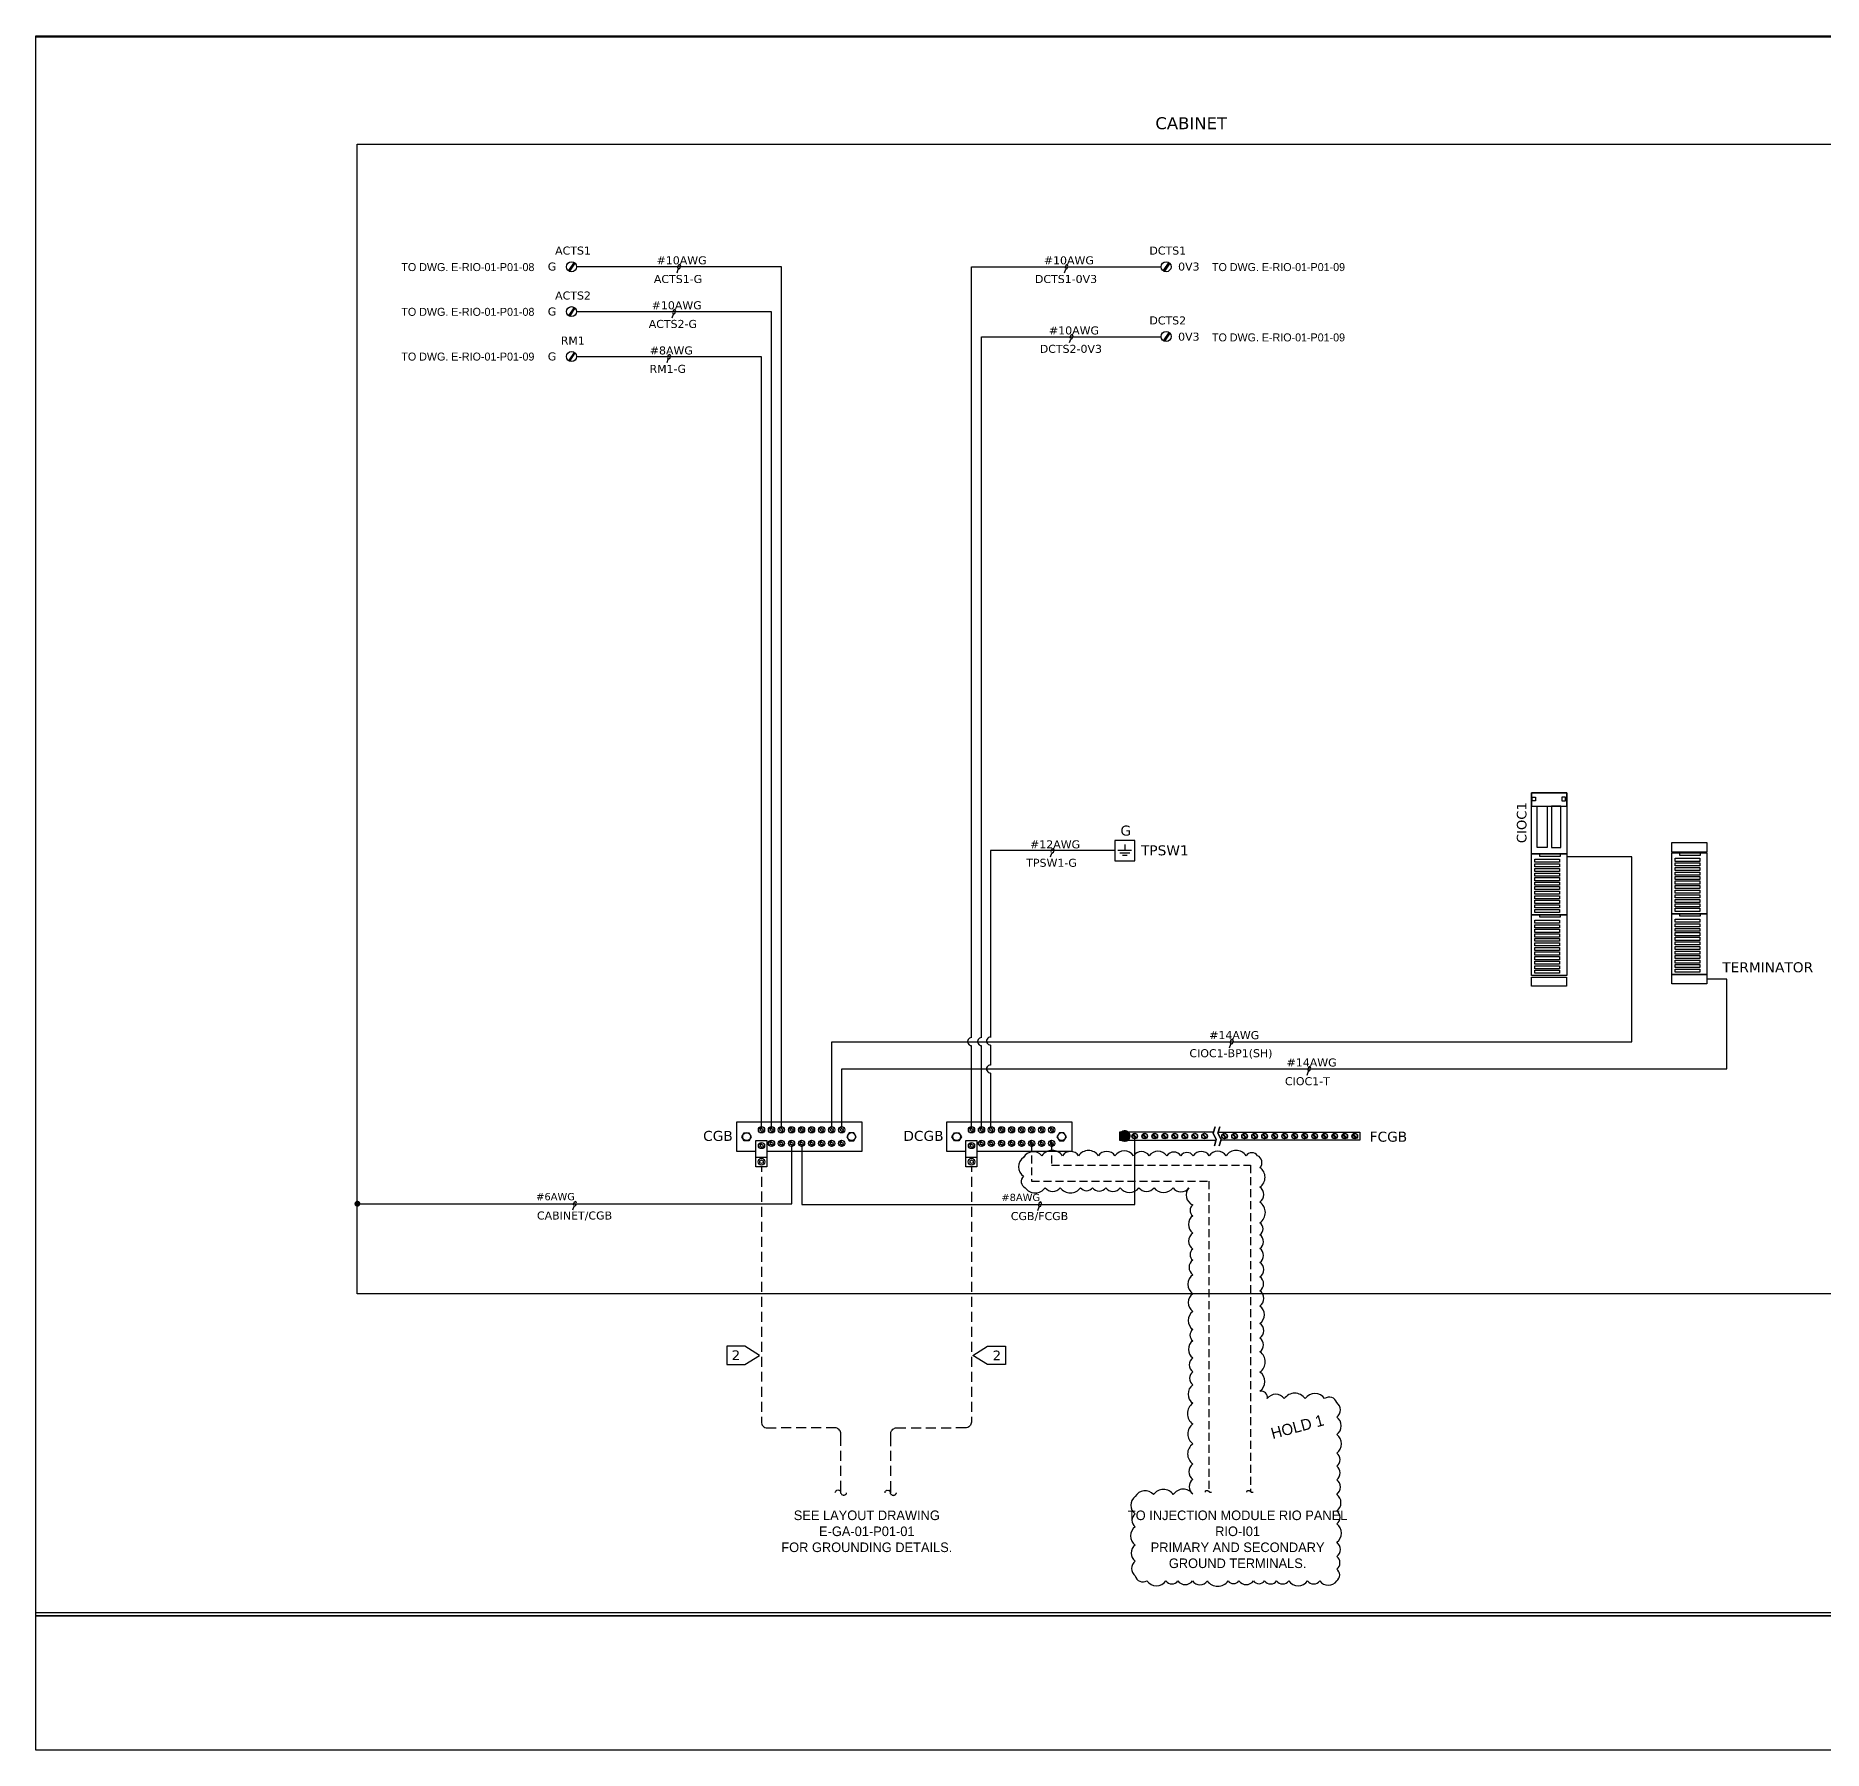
# Model space of a CAD drawing. Extents: x 8451 to 9295, y 0 to 537.
# Drawn here: x 8451 to 9010, y 0 to 536 of the extents above; entities that cross this region are included whole.
import ezdxf
from ezdxf.enums import TextEntityAlignment as Align

# ---------------------------------------------------------------- set-up
doc = ezdxf.new("R2010")
doc.units = 0
doc.header["$LTSCALE"] = 10
doc.header["$MEASUREMENT"] = 0
doc.linetypes.add('G02-1-PRDXXXX-E-MRIO-01-P01-01$0$HIDDEN', pattern=[0.375, 0.25, -0.125])
for name, color, linetype in [('G02-1-PRDXXXX-E-MRIO-01-P01-01$0$ANNOTATION', 7, 'Continuous'), ('G02-1-PRDXXXX-E-MRIO-01-P01-01$0$FWIRE-1', 1, 'G02-1-PRDXXXX-E-MRIO-01-P01-01$0$HIDDEN'), ('G02-1-PRDXXXX-E-MRIO-01-P01-01$0$HOLD', 1, 'Continuous'), ('G02-1-PRDXXXX-E-MRIO-01-P01-01$0$TEXT-2', 2, 'Continuous'), ('G02-1-PRDXXXX-E-MRIO-01-P01-01$0$TITLE', 7, 'Continuous')]:
    doc.layers.add(name, color=color, linetype=linetype)
doc.layers.add('G02-1-PRDXXXX-E-MRIO-01-P01-01$0$View', color=251, linetype='Continuous', plot=False)
doc.styles.add('G02-1-PRDXXXX-E-MRIO-01-P01-01$0$0110100-E-MRIO-01-P01-01$0$Standard', font='')
doc.styles.add('G02-1-PRDXXXX-E-MRIO-01-P01-01$0$PDF Verdana', font='verdana.ttf')
doc.styles.add('G02-1-PRDXXXX-E-MRIO-01-P01-01$0$Scovan Elec', font='')
doc.styles.get('G02-1-PRDXXXX-E-MRIO-01-P01-01$0$0110100-E-MRIO-01-P01-01$0$Standard').set_extended_font_data('Franklin Gothic Medium Cond')
doc.styles.get('G02-1-PRDXXXX-E-MRIO-01-P01-01$0$Scovan Elec').set_extended_font_data('Franklin Gothic Medium Cond')

# ---------------------------------------------------------------- blocks, each defined once
blk = doc.blocks.new('G02-1-PRDXXXX-E-MRIO-01-P01-01$0$DV-54809-ZX-550-00')
at = {"layer": 'G02-1-PRDXXXX-E-MRIO-01-P01-01$0$ANNOTATION', "transparency": 33554559}
h = blk.add_hatch(color=256, dxfattribs=at)
h.paths.add_polyline_path([(546.3, 46.91), (544.44, 46.91), (546.3, 46.91)], flags=0)
h.paths.add_polyline_path([(546.3, 46.91), (544.44, 46.91), (546.3, 46.91)], flags=0)
h.paths.add_polyline_path([(546.3, 46.91), (544.44, 46.91), (546.3, 46.91)], flags=0)
h.paths.add_polyline_path([(546.3, 46.91), (544.44, 46.91), (546.3, 46.91)], flags=0)
h = blk.add_hatch(color=256, dxfattribs=at)
h.paths.add_polyline_path([(546.3, 46.74), (544.44, 46.74), (546.3, 46.74)], flags=0)
h.paths.add_polyline_path([(546.3, 46.74), (544.44, 46.74), (546.3, 46.74)], flags=0)
h.paths.add_polyline_path([(546.3, 46.74), (544.44, 46.74), (546.3, 46.74)], flags=0)
h.paths.add_polyline_path([(546.3, 46.74), (544.44, 46.74), (546.3, 46.74)], flags=0)
h.paths.add_polyline_path([(546.3, 46.74), (544.44, 46.74), (546.3, 46.74)], flags=0)
h = blk.add_hatch(color=256, dxfattribs=at)
h.paths.add_polyline_path([(534.87, 39.96), (534.79, 39.96), (534.87, 39.96)], flags=0)
h.paths.add_polyline_path([(534.87, 39.96), (534.87, 39.96), (534.87, 39.96)], flags=0)
h.paths.add_polyline_path([(534.87, 39.96), (534.79, 39.96), (534.87, 39.96)], flags=0)
h = blk.add_hatch(color=256, dxfattribs=at)
h.paths.add_polyline_path([(552.15, 42.17), (550.28, 42.17), (552.15, 42.17)], flags=0)
h.paths.add_polyline_path([(552.15, 42.17), (550.28, 42.17), (552.15, 42.17)], flags=0)
h.paths.add_polyline_path([(552.15, 42.17), (550.28, 42.17), (552.15, 42.17)], flags=0)
h.paths.add_polyline_path([(552.15, 42.17), (550.28, 42.17), (552.15, 42.17)], flags=0)
h.paths.add_polyline_path([(552.15, 42.17), (550.28, 42.17), (552.15, 42.17)], flags=0)
h = blk.add_hatch(color=256, dxfattribs=at)
h.paths.add_polyline_path([(552.15, 42), (550.28, 42), (552.15, 42)], flags=0)
h.paths.add_polyline_path([(552.15, 42), (550.28, 42), (552.15, 42)], flags=0)
h.paths.add_polyline_path([(552.15, 42), (550.28, 42), (552.15, 42)], flags=0)
h = blk.add_hatch(color=256, dxfattribs=at)
h.paths.add_polyline_path([(546.22, 29.8), (544.27, 29.8), (546.22, 29.8)], flags=0)
h.paths.add_polyline_path([(546.22, 29.8), (544.27, 29.8), (546.22, 29.8)], flags=0)
h.paths.add_polyline_path([(546.22, 29.8), (544.27, 29.8), (546.22, 29.8)], flags=0)
h.paths.add_polyline_path([(546.22, 29.8), (544.27, 29.8), (546.22, 29.8)], flags=0)
h.paths.add_polyline_path([(546.22, 29.8), (544.27, 29.8), (546.22, 29.8)], flags=0)
at = {"layer": 'G02-1-PRDXXXX-E-MRIO-01-P01-01$0$ANNOTATION', "lineweight": 25}
for points in [[(100.59, 502.43), (623.1, 502.43), (623.1, 142.82), (100.59, 142.82)], [(467.98, 299.47), (478.99, 299.47), (478.99, 280.42), (467.98, 280.42)], [(478.99, 299.47), (467.98, 299.47), (467.98, 295.4), (478.99, 295.4)], [(468.15, 298.2), (469.25, 298.2), (469.25, 297.01), (468.15, 297.01)], [(478.57, 298.2), (477.46, 298.2), (477.46, 297.01), (478.57, 297.01)], [(469.76, 295.4), (472.81, 295.4), (472.81, 282.45), (469.76, 282.45)], [(477.13, 295.4), (474.16, 295.4), (474.16, 282.45), (477.13, 282.45)], [(337.59, 284.56), (337.59, 278.3), (343.85, 278.3), (343.85, 284.56)], [(467.98, 280.42), (478.99, 280.42), (478.99, 261.36), (467.98, 261.36)], [(470.52, 280.42), (476.87, 280.42), (476.87, 279.57), (470.52, 279.57)], [(511.84, 283.97), (522.85, 283.97), (522.85, 281.01), (511.84, 281.01)], [(511.84, 280.75), (522.85, 280.75), (522.85, 261.7), (511.84, 261.7)], [(514.38, 280.75), (520.73, 280.75), (520.73, 279.91), (514.38, 279.91)], [(469, 278.72), (476.7, 278.72), (476.7, 277.79), (469, 277.79)], [(469, 277.28), (476.7, 277.28), (476.7, 276.35), (469, 276.35)], [(469, 275.84), (476.7, 275.84), (476.7, 274.91), (469, 274.91)], [(469, 274.4), (476.7, 274.4), (476.7, 273.47), (469, 273.47)], [(512.86, 279.06), (520.56, 279.06), (520.56, 278.04), (512.86, 278.04)], [(512.86, 277.62), (520.56, 277.62), (520.56, 276.69), (512.86, 276.69)], [(512.86, 276.18), (520.56, 276.18), (520.56, 275.25), (512.86, 275.25)], [(512.86, 274.74), (520.56, 274.74), (520.56, 273.81), (512.86, 273.81)], [(469, 273.05), (476.7, 273.05), (476.7, 272.03), (469, 272.03)], [(469, 271.61), (476.7, 271.61), (476.7, 270.68), (469, 270.68)], [(469, 270.17), (476.7, 270.17), (476.7, 269.24), (469, 269.24)], [(469, 268.73), (476.7, 268.73), (476.7, 267.8), (469, 267.8)], [(512.86, 273.3), (520.56, 273.3), (520.56, 272.37), (512.86, 272.37)], [(512.86, 271.95), (520.56, 271.95), (520.56, 270.93), (512.86, 270.93)], [(512.86, 270.51), (520.56, 270.51), (520.56, 269.58), (512.86, 269.58)], [(512.86, 269.07), (520.56, 269.07), (520.56, 268.14), (512.86, 268.14)], [(469, 267.29), (476.7, 267.29), (476.7, 266.36), (469, 266.36)], [(469, 265.94), (476.7, 265.94), (476.7, 264.92), (469, 264.92)], [(469, 264.5), (476.7, 264.5), (476.7, 263.57), (469, 263.57)], [(469, 263.06), (476.7, 263.06), (476.7, 262.13), (469, 262.13)], [(512.86, 267.63), (520.56, 267.63), (520.56, 266.7), (512.86, 266.7)], [(512.86, 266.19), (520.56, 266.19), (520.56, 265.26), (512.86, 265.26)], [(512.86, 264.84), (520.56, 264.84), (520.56, 263.82), (512.86, 263.82)], [(512.86, 263.4), (520.56, 263.4), (520.56, 262.38), (512.86, 262.38)], [(467.98, 261.36), (478.99, 261.36), (478.99, 242.4), (467.98, 242.4)], [(469, 259.67), (476.7, 259.67), (476.7, 258.74), (469, 258.74)], [(469, 258.23), (476.7, 258.23), (476.7, 257.3), (469, 257.3)], [(470.52, 261.36), (476.87, 261.36), (476.87, 260.6), (470.52, 260.6)], [(511.84, 261.7), (522.85, 261.7), (522.85, 242.65), (511.84, 242.65)], [(512.86, 260.01), (520.56, 260.01), (520.56, 259.08), (512.86, 259.08)], [(512.86, 258.57), (520.56, 258.57), (520.56, 257.64), (512.86, 257.64)], [(514.38, 261.7), (520.73, 261.7), (520.73, 260.94), (514.38, 260.94)], [(469, 256.88), (476.7, 256.88), (476.7, 255.86), (469, 255.86)], [(469, 255.44), (476.7, 255.44), (476.7, 254.42), (469, 254.42)], [(469, 254), (476.7, 254), (476.7, 253.07), (469, 253.07)], [(469, 252.56), (476.7, 252.56), (476.7, 251.63), (469, 251.63)], [(512.86, 257.13), (520.56, 257.13), (520.56, 256.2), (512.86, 256.2)], [(512.86, 255.78), (520.56, 255.78), (520.56, 254.76), (512.86, 254.76)], [(512.86, 254.34), (520.56, 254.34), (520.56, 253.32), (512.86, 253.32)], [(512.86, 252.9), (520.56, 252.9), (520.56, 251.97), (512.86, 251.97)], [(469, 251.12), (476.7, 251.12), (476.7, 250.19), (469, 250.19)], [(469, 249.76), (476.7, 249.76), (476.7, 248.75), (469, 248.75)], [(469, 248.33), (476.7, 248.33), (476.7, 247.31), (469, 247.31)], [(469, 246.89), (476.7, 246.89), (476.7, 245.95), (469, 245.95)], [(512.86, 251.46), (520.56, 251.46), (520.56, 250.53), (512.86, 250.53)], [(512.86, 250.02), (520.56, 250.02), (520.56, 249.09), (512.86, 249.09)], [(512.86, 248.66), (520.56, 248.66), (520.56, 247.65), (512.86, 247.65)], [(512.86, 247.22), (520.56, 247.22), (520.56, 246.21), (512.86, 246.21)], [(467.9, 241.89), (478.9, 241.89), (478.9, 239.01), (467.9, 239.01)], [(469, 245.45), (476.7, 245.45), (476.7, 244.51), (469, 244.51)], [(469, 244.01), (476.7, 244.01), (476.7, 243.08), (469, 243.08)], [(511.84, 242.65), (522.85, 242.65), (522.85, 239.77), (511.84, 239.77)], [(512.86, 245.78), (520.56, 245.78), (520.56, 244.85), (512.86, 244.85)], [(512.86, 244.35), (520.56, 244.35), (520.56, 243.41), (512.86, 243.41)], [(220.91, 191.93), (221.67, 193.2), (223.11, 193.2), (223.87, 191.93), (223.11, 190.66), (221.67, 190.66)], [(225.23, 183.38), (225.23, 190.75), (228.7, 190.75), (228.7, 182.54), (225.23, 182.54)], [(256.72, 191.93), (255.96, 193.2), (254.52, 193.2), (253.76, 191.93), (254.52, 190.66), (255.96, 190.66)], [(286.61, 191.93), (287.38, 193.2), (288.82, 193.2), (289.58, 191.93), (288.82, 190.66), (287.38, 190.66)], [(290.93, 183.38), (290.93, 190.75), (294.4, 190.75), (294.4, 182.54), (290.93, 182.54)], [(322.43, 191.93), (321.67, 193.2), (320.23, 193.2), (319.47, 191.93), (320.23, 190.66), (321.67, 190.66)], [(368.75, 189.14), (369.34, 191.09), (368.32, 193.03), (369, 194.98), (368.32, 193.03), (369.34, 191.09)], [(370.27, 189.14), (370.86, 191.09), (369.85, 193.03), (370.44, 194.98), (369.85, 193.03), (370.86, 191.09)], [(227.09, 184.65), (227.6, 184.4), (227.6, 183.81), (227.09, 183.55), (226.58, 183.81), (226.58, 184.4)], [(292.8, 184.65), (293.3, 184.4), (293.3, 183.81), (292.8, 183.55), (292.29, 183.81), (292.29, 184.4)], [(216.25, 126.4), (216.25, 120.72), (221.84, 120.72), (226.41, 123.52), (221.84, 126.4)], [(303.38, 126.4), (303.38, 120.64), (297.71, 120.64), (293.13, 123.52), (297.71, 126.4)]]:
    blk.add_lwpolyline(points, close=True, dxfattribs=at)
for points in [[(168.41, 465.51), (166.72, 462.88)], [(168.67, 465.25), (166.97, 462.71)], [(200.67, 462.21), (201.01, 463.39), (201.52, 463.65), (201.77, 464.32), (201.52, 464.83), (201.01, 464.58), (200.76, 463.81), (200.93, 463.65)], [(321.84, 462.21), (322.26, 463.39), (322.68, 463.65), (322.94, 464.32), (322.68, 464.83), (322.26, 464.58), (322.01, 463.81), (322.09, 463.65)], [(354.44, 465.51), (352.74, 462.88)], [(354.77, 465.25), (353.08, 462.71)], [(233.27, 195.07), (233.27, 464.07), (169.17, 464.07)], [(292.8, 222.92), (292.8, 464.07), (352.15, 464.07)], [(168.41, 451.37), (166.72, 448.83)], [(168.67, 451.2), (166.97, 448.57)], [(230.22, 195.07), (230.22, 450.01), (169.17, 450.01)], [(199.06, 448.15), (199.49, 449.25), (199.99, 449.51), (200.25, 450.27), (199.99, 450.78), (199.49, 450.52), (199.23, 449.76), (199.32, 449.51)], [(295.93, 222.92), (295.93, 442.22), (352.15, 442.22)], [(323.45, 440.36), (323.79, 441.46), (324.29, 441.72), (324.55, 442.48), (324.29, 442.9), (323.79, 442.65), (323.53, 441.97), (323.7, 441.72)], [(354.44, 443.58), (352.74, 440.95)], [(354.77, 443.32), (353.08, 440.78)], [(168.41, 437.31), (166.72, 434.69)], [(168.67, 437.14), (166.97, 434.52)], [(197.54, 434.1), (197.88, 435.2), (198.39, 435.45), (198.64, 436.21), (198.39, 436.64), (197.88, 436.47), (197.62, 435.7), (197.79, 435.45)], [(227.09, 195.07), (227.09, 435.96), (169.17, 435.96)], [(337.42, 281.43), (298.72, 281.43), (298.72, 223.01)], [(317.43, 279.48), (317.86, 280.67), (318.37, 280.92), (318.62, 281.6), (318.37, 282.11), (317.86, 281.86), (317.6, 281.18), (317.69, 280.92)], [(342.84, 281.43), (338.52, 281.43)], [(342.24, 280.67), (339.11, 280.67)], [(341.4, 279.91), (339.96, 279.91)], [(340.72, 283.38), (340.72, 281.43)], [(249.02, 195.07), (249.02, 221.65), (499.31, 221.65), (499.31, 279.48), (478.9, 279.48)], [(252.15, 195.07), (252.15, 213.19), (529.03, 213.19), (529.03, 241.21), (522.85, 241.21)], [(292.8, 195.07), (292.8, 220.38)], [(295.93, 195.07), (295.93, 220.38)], [(298.72, 220.55), (298.72, 214.29)], [(373.49, 219.79), (373.91, 220.89), (374.42, 221.15), (374.67, 221.91), (374.42, 222.42), (373.91, 222.16), (373.66, 221.4), (373.74, 221.15)], [(397.79, 211.24), (398.21, 212.42), (398.64, 212.68), (398.89, 213.36), (398.64, 213.86), (398.21, 213.61), (397.96, 212.93), (398.04, 212.68)], [(298.72, 211.83), (298.72, 194.98)], [(225.23, 187.28), (219.3, 187.28), (219.3, 196.59), (258.42, 196.59), (258.42, 187.28), (228.7, 187.28)], [(290.93, 187.28), (285.01, 187.28), (285.01, 196.59), (324.12, 196.59), (324.12, 187.28), (294.4, 187.28)], [(227.51, 193.12), (227.17, 193.71), (226.67, 193.8), (226.75, 194.22), (226.41, 194.73)], [(226.67, 194.98), (227.01, 194.39), (227.51, 194.39), (227.43, 193.88), (227.85, 193.37)], [(230.65, 193.12), (230.31, 193.71), (229.8, 193.8), (229.88, 194.22), (229.55, 194.73)], [(230.65, 188.89), (230.31, 189.39), (229.8, 189.48), (229.88, 189.99), (229.55, 190.49)], [(229.8, 194.98), (230.14, 194.39), (230.65, 194.39), (230.56, 193.88), (230.9, 193.37)], [(229.8, 190.66), (230.14, 190.16), (230.65, 190.07), (230.56, 189.65), (230.9, 189.14)], [(233.78, 193.12), (233.36, 193.71), (232.93, 193.8), (232.93, 194.22), (232.59, 194.73)], [(233.78, 188.89), (233.36, 189.39), (232.93, 189.48), (232.93, 189.99), (232.59, 190.49)], [(232.85, 194.98), (233.27, 194.39), (233.69, 194.39), (233.61, 193.88), (234.03, 193.37)], [(232.85, 190.66), (233.27, 190.16), (233.69, 190.07), (233.61, 189.65), (234.03, 189.14)], [(236.91, 193.12), (236.57, 193.71), (236.07, 193.8), (236.15, 194.22), (235.73, 194.73)], [(236.91, 188.89), (236.57, 189.39), (236.07, 189.48), (236.15, 189.99), (235.73, 190.49)], [(236.07, 194.98), (236.4, 194.39), (236.91, 194.39), (236.83, 193.88), (237.17, 193.37)], [(236.07, 190.66), (236.4, 190.16), (236.91, 190.07), (236.83, 189.65), (237.17, 189.14)], [(240.04, 193.12), (239.71, 193.71), (239.2, 193.8), (239.28, 194.22), (238.86, 194.73)], [(240.04, 188.89), (239.71, 189.39), (239.2, 189.48), (239.28, 189.99), (238.86, 190.49)], [(239.2, 194.98), (239.54, 194.39), (240.04, 194.39), (239.96, 193.88), (240.3, 193.37)], [(239.2, 190.66), (239.54, 190.16), (240.04, 190.07), (239.96, 189.65), (240.3, 189.14)], [(239.62, 188.8), (239.62, 170.77), (343.85, 170.77), (343.85, 191.17)], [(243.18, 193.12), (242.75, 193.71), (242.33, 193.8), (242.42, 194.22), (241.99, 194.73)], [(243.18, 188.89), (242.75, 189.39), (242.33, 189.48), (242.42, 189.99), (241.99, 190.49)], [(242.33, 194.98), (242.67, 194.39), (243.18, 194.39), (243.09, 193.88), (243.43, 193.37)], [(242.33, 190.66), (242.67, 190.16), (243.18, 190.07), (243.09, 189.65), (243.43, 189.14)], [(246.31, 193.12), (245.89, 193.71), (245.46, 193.8), (245.55, 194.22), (245.12, 194.73)], [(246.31, 188.89), (245.89, 189.39), (245.46, 189.48), (245.55, 189.99), (245.12, 190.49)], [(245.46, 194.98), (245.8, 194.39), (246.31, 194.39), (246.23, 193.88), (246.56, 193.37)], [(245.46, 190.66), (245.8, 190.16), (246.31, 190.07), (246.23, 189.65), (246.56, 189.14)], [(249.44, 193.12), (249.02, 193.71), (248.6, 193.8), (248.68, 194.22), (248.26, 194.73)], [(249.44, 188.89), (249.02, 189.39), (248.6, 189.48), (248.68, 189.99), (248.26, 190.49)], [(248.6, 194.98), (248.94, 194.39), (249.44, 194.39), (249.36, 193.88), (249.7, 193.37)], [(248.6, 190.66), (248.94, 190.16), (249.44, 190.07), (249.36, 189.65), (249.7, 189.14)], [(252.58, 193.12), (252.15, 193.71), (251.73, 193.8), (251.81, 194.22), (251.39, 194.73)], [(252.58, 188.89), (252.15, 189.39), (251.73, 189.48), (251.81, 189.99), (251.39, 190.49)], [(251.73, 194.98), (252.07, 194.39), (252.58, 194.39), (252.49, 193.88), (252.83, 193.37)], [(251.73, 190.66), (252.07, 190.16), (252.58, 190.07), (252.49, 189.65), (252.83, 189.14)], [(293.22, 193.12), (292.88, 193.71), (292.37, 193.8), (292.46, 194.22), (292.12, 194.73)], [(292.37, 194.98), (292.71, 194.39), (293.22, 194.39), (293.13, 193.88), (293.56, 193.37)], [(296.35, 193.12), (296.01, 193.71), (295.5, 193.8), (295.59, 194.22), (295.25, 194.73)], [(296.35, 188.89), (296.01, 189.39), (295.5, 189.48), (295.59, 189.99), (295.25, 190.49)], [(295.5, 194.98), (295.84, 194.39), (296.35, 194.39), (296.27, 193.88), (296.61, 193.37)], [(295.5, 190.66), (295.84, 190.16), (296.35, 190.07), (296.27, 189.65), (296.61, 189.14)], [(299.48, 193.12), (299.06, 193.71), (298.64, 193.8), (298.64, 194.22), (298.3, 194.73)], [(299.48, 188.89), (299.06, 189.39), (298.64, 189.48), (298.64, 189.99), (298.3, 190.49)], [(298.55, 194.98), (298.98, 194.39), (299.4, 194.39), (299.31, 193.88), (299.74, 193.37)], [(298.55, 190.66), (298.98, 190.16), (299.4, 190.07), (299.31, 189.65), (299.74, 189.14)], [(302.62, 193.12), (302.28, 193.71), (301.77, 193.8), (301.86, 194.22), (301.43, 194.73)], [(302.62, 188.89), (302.28, 189.39), (301.77, 189.48), (301.86, 189.99), (301.43, 190.49)], [(301.77, 194.98), (302.11, 194.39), (302.62, 194.39), (302.53, 193.88), (302.87, 193.37)], [(301.77, 190.66), (302.11, 190.16), (302.62, 190.07), (302.53, 189.65), (302.87, 189.14)], [(305.75, 193.12), (305.41, 193.71), (304.9, 193.8), (304.99, 194.22), (304.56, 194.73)], [(305.75, 188.89), (305.41, 189.39), (304.9, 189.48), (304.99, 189.99), (304.56, 190.49)], [(304.9, 194.98), (305.24, 194.39), (305.75, 194.39), (305.67, 193.88), (306, 193.37)], [(304.9, 190.66), (305.24, 190.16), (305.75, 190.07), (305.67, 189.65), (306, 189.14)], [(308.88, 193.12), (308.46, 193.71), (308.04, 193.8), (308.12, 194.22), (307.7, 194.73)], [(308.88, 188.89), (308.46, 189.39), (308.04, 189.48), (308.12, 189.99), (307.7, 190.49)], [(308.04, 194.98), (308.37, 194.39), (308.88, 194.39), (308.8, 193.88), (309.14, 193.37)], [(308.04, 190.66), (308.37, 190.16), (308.88, 190.07), (308.8, 189.65), (309.14, 189.14)], [(312.02, 193.12), (311.59, 193.71), (311.17, 193.8), (311.25, 194.22), (310.83, 194.73)], [(312.02, 188.89), (311.59, 189.39), (311.17, 189.48), (311.25, 189.99), (310.83, 190.49)], [(311.17, 194.98), (311.51, 194.39), (312.02, 194.39), (311.93, 193.88), (312.27, 193.37)], [(311.17, 190.66), (311.51, 190.16), (312.02, 190.07), (311.93, 189.65), (312.27, 189.14)], [(315.15, 193.12), (314.73, 193.71), (314.3, 193.8), (314.39, 194.22), (313.96, 194.73)], [(315.15, 188.89), (314.73, 189.39), (314.3, 189.48), (314.39, 189.99), (313.96, 190.49)], [(314.3, 194.98), (314.64, 194.39), (315.15, 194.39), (315.06, 193.88), (315.4, 193.37)], [(314.3, 190.66), (314.64, 190.16), (315.15, 190.07), (315.06, 189.65), (315.4, 189.14)], [(318.28, 193.12), (317.86, 193.71), (317.43, 193.8), (317.52, 194.22), (317.1, 194.73)], [(318.28, 188.89), (317.86, 189.39), (317.43, 189.48), (317.52, 189.99), (317.1, 190.49)], [(317.43, 194.98), (317.77, 194.39), (318.28, 194.39), (318.2, 193.88), (318.54, 193.37)], [(317.43, 190.66), (317.77, 190.16), (318.28, 190.07), (318.2, 189.65), (318.54, 189.14)], [(368.49, 193.37), (339.03, 193.37), (339.03, 190.83), (369.25, 190.83)], [(344.28, 191.43), (343.26, 192.61)], [(344.45, 191.51), (343.43, 192.7)], [(347.41, 191.43), (346.39, 192.61)], [(347.58, 191.51), (346.56, 192.7)], [(350.54, 191.43), (349.53, 192.61)], [(350.71, 191.51), (349.69, 192.7)], [(353.67, 191.43), (352.66, 192.61)], [(353.76, 191.51), (352.83, 192.7)], [(356.81, 191.43), (355.79, 192.61)], [(356.89, 191.51), (355.96, 192.7)], [(359.94, 191.43), (358.92, 192.61)], [(360.02, 191.51), (359.09, 192.7)], [(363.07, 191.43), (362.06, 192.61)], [(363.16, 191.51), (362.14, 192.7)], [(366.21, 191.43), (365.19, 192.61)], [(366.29, 191.51), (365.27, 192.7)], [(370.02, 193.37), (414.21, 193.37), (414.21, 190.83), (370.86, 190.83)], [(372.47, 191.43), (371.46, 192.61)], [(372.56, 191.51), (371.54, 192.7)], [(375.52, 191.43), (374.59, 192.61)], [(375.69, 191.51), (374.67, 192.7)], [(378.65, 191.43), (377.72, 192.61)], [(378.82, 191.51), (377.81, 192.7)], [(381.79, 191.43), (380.85, 192.61)], [(381.95, 191.51), (380.94, 192.7)], [(384.92, 191.43), (383.99, 192.61)], [(385.09, 191.51), (384.07, 192.7)], [(388.05, 191.43), (387.03, 192.61)], [(388.22, 191.51), (387.2, 192.7)], [(391.18, 191.43), (390.17, 192.61)], [(391.35, 191.51), (390.34, 192.7)], [(394.32, 191.43), (393.3, 192.61)], [(394.49, 191.51), (393.47, 192.7)], [(397.45, 191.43), (396.43, 192.61)], [(397.62, 191.51), (396.6, 192.7)], [(400.58, 191.43), (399.57, 192.61)], [(400.75, 191.51), (399.74, 192.7)], [(403.72, 191.43), (402.7, 192.61)], [(403.88, 191.51), (402.87, 192.7)], [(406.85, 191.43), (405.83, 192.61)], [(407.02, 191.51), (406, 192.7)], [(409.98, 191.43), (408.96, 192.61)], [(410.15, 191.51), (409.13, 192.7)], [(413.11, 191.43), (412.1, 192.61)], [(413.28, 191.51), (412.27, 192.7)], [(100.59, 170.93), (236.49, 170.93), (236.49, 188.8)], [(225.23, 185.58), (228.7, 185.58)], [(227.51, 188.21), (227.17, 188.72), (226.67, 188.8), (226.75, 189.31), (226.41, 189.82)], [(226.67, 189.99), (227.01, 189.48), (227.51, 189.39), (227.43, 188.97), (227.85, 188.38)], [(290.93, 185.58), (294.4, 185.58)], [(293.22, 188.21), (292.88, 188.72), (292.37, 188.8), (292.46, 189.31), (292.12, 189.82)], [(292.37, 189.99), (292.71, 189.48), (293.22, 189.39), (293.13, 188.97), (293.56, 188.38)], [(227.01, 182.54), (227.01, 180.93)], [(227.01, 179.4), (227.01, 176.27)], [(292.71, 182.54), (292.71, 180.93)], [(292.71, 179.4), (292.71, 176.27)], [(227.01, 174.75), (227.01, 171.61)], [(292.71, 174.66), (292.71, 171.53)], [(168.07, 169.07), (168.41, 170.26), (168.92, 170.51), (169.17, 171.19), (168.92, 171.7), (168.41, 171.44), (168.16, 170.77), (168.33, 170.51)], [(227.01, 170), (227.01, 166.87)], [(292.71, 170), (292.71, 166.87)], [(313.54, 168.9), (313.96, 170), (314.47, 170.26), (314.64, 171.02), (314.47, 171.53), (313.96, 171.27), (313.71, 170.51), (313.79, 170.26)], [(227.01, 165.35), (227.01, 162.21)], [(292.71, 165.35), (292.71, 162.21)], [(227.01, 160.61), (227.01, 157.47)], [(292.71, 160.61), (292.71, 157.47)], [(227.01, 155.95), (227.01, 152.82)], [(227.01, 151.21), (227.01, 148.07)], [(292.71, 155.95), (292.71, 152.82)], [(292.71, 151.21), (292.71, 148.07)], [(227.01, 146.55), (227.01, 143.42)], [(292.71, 146.55), (292.71, 143.42)], [(227.01, 141.89), (227.01, 138.76)], [(292.71, 141.81), (292.71, 138.68)], [(227.01, 137.15), (227.01, 134.02)], [(292.71, 137.15), (292.71, 134.02)], [(227.01, 132.49), (227.01, 129.36)], [(292.71, 132.49), (292.71, 129.36)], [(227.01, 127.75), (227.01, 124.62)], [(227.01, 123.1), (227.01, 119.96)], [(292.71, 127.75), (292.71, 124.62)], [(292.71, 123.1), (292.71, 119.96)], [(227.01, 118.35), (227.01, 115.31)], [(292.71, 118.35), (292.71, 115.22)], [(227.01, 113.7), (227.01, 110.56)], [(292.71, 113.7), (292.71, 110.56)], [(227.01, 109.04), (227.01, 105.91)], [(292.71, 108.96), (292.71, 105.91)], [(236.32, 100.83), (233.19, 100.83)], [(241.06, 100.83), (237.93, 100.83)], [(245.72, 100.83), (242.58, 100.83)], [(251.9, 95.24), (251.9, 99.3), (251.81, 99.64), (251.64, 99.9), (251.48, 100.15), (251.22, 100.4), (250.97, 100.57), (250.71, 100.74), (250.37, 100.83), (250.04, 100.83), (247.24, 100.83)], [(267.48, 95.15), (267.48, 99.3), (267.56, 99.56), (267.73, 99.9), (267.9, 100.15), (268.16, 100.4), (268.41, 100.57), (268.66, 100.74), (269, 100.83), (269.34, 100.83), (272.22, 100.83)], [(273.83, 100.83), (276.96, 100.83)], [(278.49, 100.83), (281.62, 100.83)], [(283.23, 100.83), (286.36, 100.83)], [(251.9, 90.5), (251.9, 93.63)], [(267.48, 90.5), (267.48, 93.63)], [(251.9, 85.84), (251.9, 88.97)], [(251.9, 80.51), (251.9, 84.32)], [(267.48, 85.84), (267.48, 88.97)], [(267.48, 80.51), (267.48, 84.23)]]:
    blk.add_lwpolyline(points, dxfattribs=at)
for points in [[(227.01, 104.3), (227.01, 102.77, 0.42823), (228.87, 100.83), (231.66, 100.83)], [(292.71, 104.3), (292.71, 102.69, -0.415693), (290.85, 100.83), (287.88, 100.83)], [(251.97, 80.24, -0.109592), (251.9, 80.55, 0.109646), (251.83, 80.85)], [(252.45, 79.89, 0.088067), (252.79, 79.83, 0.088061), (253.12, 79.89)], [(267.46, 80.24, -0.108025), (267.39, 80.55, 0.109631), (267.33, 80.85)], [(267.95, 79.8, 0.088042), (268.28, 79.74, 0.088049), (268.62, 79.8)]]:
    blk.add_lwpolyline(points, format="xyb", dxfattribs=at)
for centre, radius in [((167.61, 464.11), 1.57), ((353.63, 464.11), 1.57), ((167.61, 450.06), 1.57), ((353.63, 442.27), 1.57), ((167.61, 436), 1.57), ((222.39, 191.98), 1.23), ((227.05, 194.09), 0.974), ((227.05, 189.18), 0.974), ((230.18, 194.09), 0.974), ((230.18, 189.86), 0.974), ((233.23, 194.09), 0.974), ((233.23, 189.86), 0.974), ((236.45, 194.09), 0.974), ((236.45, 189.86), 0.974), ((239.58, 194.09), 0.974), ((239.58, 189.86), 0.974), ((242.71, 194.09), 0.974), ((242.71, 189.86), 0.974), ((245.84, 194.09), 0.974), ((245.84, 189.86), 0.974), ((248.98, 194.09), 0.974), ((248.98, 189.86), 0.974), ((252.11, 194.09), 0.974), ((252.11, 189.86), 0.974), ((255.24, 191.98), 1.23), ((288.1, 191.98), 1.23), ((292.75, 194.09), 0.974), ((292.75, 189.18), 0.974), ((295.89, 194.09), 0.974), ((295.89, 189.86), 0.974), ((298.93, 194.09), 0.974), ((298.93, 189.86), 0.974), ((302.15, 194.09), 0.974), ((302.15, 189.86), 0.974), ((305.28, 194.09), 0.974), ((305.28, 189.86), 0.974), ((308.42, 194.09), 0.974), ((308.42, 189.86), 0.974), ((311.55, 194.09), 0.974), ((311.55, 189.86), 0.974), ((314.68, 194.09), 0.974), ((314.68, 189.86), 0.974), ((317.82, 194.09), 0.974), ((317.82, 189.86), 0.974), ((320.95, 191.98), 1.23), ((340.68, 192.23), 0.889), ((340.68, 192.23), 0.804), ((343.81, 192.15), 0.889), ((343.81, 192.15), 0.804), ((346.94, 192.15), 0.889), ((346.94, 192.15), 0.804), ((350.08, 192.15), 0.889), ((350.08, 192.15), 0.804), ((353.21, 192.15), 0.889), ((353.21, 192.15), 0.804), ((356.34, 192.15), 0.889), ((356.34, 192.15), 0.804), ((359.47, 192.15), 0.889), ((359.47, 192.15), 0.804), ((362.61, 192.15), 0.889), ((362.61, 192.15), 0.804), ((365.66, 192.15), 0.889), ((365.66, 192.15), 0.804), ((371.92, 192.15), 0.889), ((371.92, 192.15), 0.804), ((375.05, 192.15), 0.889), ((375.05, 192.15), 0.804), ((378.19, 192.15), 0.889), ((378.19, 192.15), 0.804), ((381.32, 192.15), 0.889), ((381.32, 192.15), 0.804), ((384.45, 192.15), 0.889), ((384.45, 192.15), 0.804), ((387.59, 192.15), 0.889), ((387.59, 192.15), 0.804), ((390.72, 192.15), 0.889), ((390.72, 192.15), 0.804), ((393.85, 192.15), 0.889), ((393.85, 192.15), 0.804), ((396.98, 192.15), 0.889), ((396.98, 192.15), 0.804), ((400.12, 192.15), 0.889), ((400.12, 192.15), 0.804), ((403.25, 192.15), 0.889), ((403.25, 192.15), 0.804), ((406.38, 192.15), 0.889), ((406.38, 192.15), 0.804), ((409.52, 192.15), 0.889), ((409.52, 192.15), 0.804), ((412.65, 192.15), 0.889), ((412.65, 192.15), 0.804), ((227.05, 184.1), 1.06), ((292.75, 184.1), 1.06)]:
    blk.add_circle(centre, radius, dxfattribs=at)
for centre, radius, start, end in [((292.75, 221.7), 1.23, 89.9995, 270.0007), ((295.89, 221.7), 1.23, 89.9995, 270.0007), ((298.68, 221.87), 1.23, 89.9993, 270.0005), ((298.68, 213.14), 1.23, 89.9995, 270.0007), ((250.77, 80.55), 0.729, 155.2396, 179.9015), ((250.91, 80.56), 0.787, 131.3341, 155.2297), ((250.93, 80.46), 0.894, 110.2817, 131.6044), ((251.01, 80.37), 0.978, 69.8328, 110.1665), ((251.01, 80.46), 0.894, 48.3956, 69.7183), ((251.1, 80.55), 0.794, 24.8024, 48.4392), ((252.7, 80.63), 0.796, 204.9166, 228.5262), ((252.7, 80.62), 0.879, 228.3327, 249.9914), ((252.79, 80.62), 0.879, 290.0086, 311.6673), ((252.88, 80.63), 0.794, 311.5583, 335.1983), ((252.96, 80.55), 0.719, 335.0561, 0.085), ((266.33, 80.55), 0.719, 154.9278, 179.9535), ((266.41, 80.47), 0.796, 131.4774, 155.0798), ((266.51, 80.46), 0.894, 110.2839, 131.6021), ((266.5, 80.29), 0.978, 69.8314, 110.1385), ((266.59, 80.46), 0.894, 48.3979, 69.7161), ((266.6, 80.47), 0.799, 25.0385, 48.6033), ((268.19, 80.54), 0.797, 204.9245, 228.5165), ((268.28, 80.62), 0.879, 228.3327, 249.9914), ((268.37, 80.62), 0.879, 290.0086, 311.6673), ((268.37, 80.54), 0.796, 311.4799, 335.0791), ((268.54, 80.55), 0.719, 335.0561, 0.085)]:
    blk.add_arc(centre, radius, start, end, dxfattribs=at)
at = {"layer": 'G02-1-PRDXXXX-E-MRIO-01-P01-01$0$ANNOTATION', "transparency": 33554559}
for points in [[(338.94, 192.86), (340.72, 192.19), (338.86, 192.19)], [(340.72, 192.19), (338.86, 192.19), (338.94, 191.43)], [(339.36, 193.46), (338.94, 192.86), (340.72, 192.19)], [(338.94, 191.43), (339.36, 190.83), (340.72, 192.19)], [(340.72, 192.19), (339.96, 193.88), (339.36, 193.46)], [(339.36, 190.83), (340.72, 192.19), (339.96, 190.41)], [(340.72, 194.05), (340.72, 192.19), (339.96, 193.88)], [(340.72, 192.19), (339.96, 190.41), (340.72, 190.32)], [(341.4, 193.88), (340.72, 194.05), (340.72, 192.19)], [(340.72, 192.19), (342.07, 193.46), (341.4, 193.88)], [(342.41, 192.86), (340.72, 192.19), (342.07, 193.46)], [(342.58, 192.19), (342.41, 192.86), (340.72, 192.19)], [(340.72, 190.32), (341.4, 190.41), (340.72, 192.19)], [(341.4, 190.41), (340.72, 192.19), (342.07, 190.83)], [(340.72, 192.19), (342.07, 190.83), (342.41, 191.43)], [(342.41, 191.43), (342.58, 192.19), (340.72, 192.19)], [(100.59, 170.93), (99.83, 171.44), (99.66, 170.93)], [(99.66, 170.93), (99.83, 170.51), (100.59, 170.93)], [(100.17, 171.78), (100.59, 170.93), (99.83, 171.44)], [(99.83, 170.51), (100.59, 170.93), (100.17, 170.17)], [(100.59, 171.95), (100.17, 171.78), (100.59, 170.93)], [(100.59, 170.93), (100.17, 170.17), (100.59, 170)], [(100.59, 170.93), (101.1, 171.78), (100.59, 171.95)], [(101.44, 171.44), (100.59, 170.93), (101.1, 171.78)], [(101.61, 170.93), (101.44, 171.44), (100.59, 170.93)], [(100.59, 170), (101.1, 170.17), (100.59, 170.93)], [(101.1, 170.17), (100.59, 170.93), (101.44, 170.51)], [(100.59, 170.93), (101.44, 170.51), (101.61, 170.93)]]:
    blk.add_solid(points, dxfattribs=at)
at = {"layer": 'G02-1-PRDXXXX-E-MRIO-01-P01-01$0$ANNOTATION', "attachment_point": 4, "style": 'G02-1-PRDXXXX-E-MRIO-01-P01-01$0$PDF Verdana'}
for s, insert, char_height in [('CABINET', (350.27, 508.98), 3.754), ('ACTS1', (162.48, 469.14), 2.503), ('DCTS1', (348.4, 469.14), 2.503), ('G', (160.19, 464.14), 2.5), ('#10AWG', (194.23, 466.09), 2.503), ('#10AWG', (315.38, 466.09), 2.503), ('0V3', (357.38, 464.14), 2.503), ('ACTS1-G', (193.38, 460.25), 2.503), ('DCTS1-0V3', (312.59, 460.25), 2.503), ('ACTS2', (162.48, 455.08), 2.503), ('#10AWG', (192.7, 452.03), 2.503), ('G', (160.19, 450.09), 2.5), ('ACTS2-G', (191.77, 446.19), 2.503), ('DCTS2', (348.4, 447.29), 2.503), ('RM1', (164.25, 441.03), 2.503), ('#10AWG', (316.99, 444.16), 2.503), ('0V3', (357.38, 442.21), 2.503), ('G', (160.19, 436.03), 2.5), ('#8AWG', (192.11, 437.89), 2.503), ('DCTS2-0V3', (314.11, 438.4), 2.503), ('RM1-G', (192.02, 432.14), 2.503), ('G', (339.34, 287.68), 3.13), ('#12AWG', (311.07, 283.38), 2.503), ('TPSW1', (345.78, 281.5), 3.129), ('TPSW1-G', (309.88, 277.62), 2.503), ('TERMINATOR', (527.64, 244.92), 3.129), ('#14AWG', (367.11, 223.69), 2.503), ('CIOC1-BP1(SH)', (360.93, 217.84), 2.5028), ('#14AWG', (391.33, 215.14), 2.503), ('CIOC1-T', (390.82, 209.29), 2.503), ('CGB', (208.79, 192.17), 3.129), ('DCGB', (271.44, 192.17), 3.129), ('FCGB', (417.32, 191.92), 3.129), ('#6AWG', (156.55, 173.18), 2.253), ('#8AWG', (302.09, 172.93), 2.253), ('CABINET/CGB', (156.8, 167.13), 2.5028), ('CGB/FCGB', (305.05, 166.96), 2.503), ('2', (217.76, 123.61), 3), ('2', (299.38, 123.53), 3)]:
    blk.add_mtext(s, dxfattribs=dict(at, insert=insert, char_height=char_height))
at = {"layer": 'G02-1-PRDXXXX-E-MRIO-01-P01-01$0$ANNOTATION', "insert": (464.89, 283.78), "char_height": 3.003, "attachment_point": 4, "rotation": 90, "style": 'G02-1-PRDXXXX-E-MRIO-01-P01-01$0$PDF Verdana'}
blk.add_mtext('CIOC1', dxfattribs=at)
blk = doc.blocks.new('G02-1-PRDXXXX-E-MRIO-01-P01-01$0$G-WavyBreakline')
blk.add_open_spline([(-1.07, -0.3), (-1.08, -0.22), (-1.09, -0.05), (-0.97, 0.2), (-0.73, 0.31), (-0.46, 0.32), (-0.14, 0.12), (0.14, -0.12), (0.46, -0.32), (0.73, -0.31), (0.97, -0.2), (1.09, 0.05), (1.08, 0.22), (1.07, 0.3)], degree=3, knots=[0, 0, 0, 0, 0.23778, 0.504219, 0.769947, 1.007727, 1.273929, 1.868857, 2.135059, 2.372839, 2.638567, 2.905005, 3.142785, 3.142785, 3.142785, 3.142785])

msp = doc.modelspace()

# ---------------------------------------------------------------- linework, layer by layer
at = {"layer": 'G02-1-PRDXXXX-E-MRIO-01-P01-01$0$FWIRE-1'}
for points in [[(8762.55, 189.86), (8762.55, 178), (8818, 178), (8818, 81)], [(8768.82, 189.86), (8768.82, 183), (8831, 183), (8831, 81)]]:
    msp.add_lwpolyline(points, dxfattribs=at)
at = {"layer": 'G02-1-PRDXXXX-E-MRIO-01-P01-01$0$HOLD'}
msp.add_lwpolyline([(8858, 53, 0.520567), (8858, 56.66, 0.520567), (8858, 60.6, 0.520567), (8858, 65.05, 0.520567), (8858, 70.82, 0.520567), (8858, 74.86, 0.520567), (8858, 80.04, 0.520567), (8858, 84.64, 0.520567), (8858, 88.86, 0.520567), (8858, 92.98, 0.520567), (8858, 98.76, 0.520567), (8858, 104.22, 0.520567), (8858, 108.74, 0.520567), (8854.22, 110, 0.520567), (8848.14, 110, 0.520567), (8841.62, 110, 0.520567), (8836.29, 110, 0.520567), (8834, 112.35, 0.520567), (8834, 118.3, 0.520567), (8834, 124.68, 0.520567), (8834, 128.96, 0.520567), (8834, 133.53, 0.520567), (8834, 138.98, 0.520567), (8834, 143.74, 0.520567), (8834, 148.09, 0.520567), (8834, 152.61, 0.520567), (8834, 156.94, 0.520567), (8834, 161.2, 0.520567), (8834, 165.02, 0.520567), (8834, 171.47, 0.520567), (8834, 176.19, 0.520567), (8834, 182.29, 0.520567), (8833.23, 186, 0.520567), (8829.63, 186, 0.520567), (8823.41, 186, 0.520567), (8818.14, 186, 0.520567), (8813.11, 186, 0.520567), (8809.22, 186, 0.520567), (8804.82, 186, 0.520567), (8799.37, 186, 0.520567), (8794.44, 186, 0.520567), (8788.64, 186, 0.520567), (8783.44, 186, 0.520567), (8777.26, 186, 0.520567), (8772.2, 186, 0.520567), (8765.78, 186, 0.520567), (8760, 185.46, 0.520567), (8760, 179.58, 0.520567), (8760.53, 176, 0.520567), (8766.82, 176, 0.520567), (8771.52, 176, 0.520567), (8777.86, 176, 0.520567), (8781.62, 176, 0.520567), (8785.73, 176, 0.520567), (8790.27, 176, 0.520567), (8796.14, 176, 0.520567), (8800.86, 176, 0.520567), (8806.8, 176, 0.520567), (8811.77, 176, 0.520567), (8813, 170.59, 0.520567), (8813, 167.2, 0.520567), (8813, 161.81, 0.520567), (8813, 156.74, 0.520567), (8813, 153.33, 0.520567), (8813, 148.77, 0.520567), (8813, 142.81, 0.520567), (8813, 137.3, 0.520567), (8813, 131.61, 0.520567), (8813, 128.1, 0.520567), (8813, 122.74, 0.520567), (8813, 118.41, 0.520567), (8813, 114.31, 0.520567), (8813, 108.54, 0.520567), (8813, 102.07, 0.520567), (8813, 95.85, 0.520567), (8813, 89.56, 0.520567), (8813, 84.71, 0.520567), (8813, 80.18, 0.520567), (8806.89, 80, 0.520567), (8800.7, 80, 0.520567), (8795, 79.36, 0.520567), (8795, 73.93, 0.520567), (8795, 69.94, 0.520567), (8795, 64.21, 0.520567), (8795, 59.15, 0.520567), (8795, 54.58, 0.520567), (8798.61, 53, 0.520567), (8804.57, 53, 0.520567), (8808.31, 53, 0.520567), (8812.88, 53, 0.520567), (8817.54, 53, 0.520567), (8824.02, 53, 0.520567), (8827.42, 53, 0.520567), (8831.96, 53, 0.520567), (8835.44, 53, 0.520567), (8839.22, 53, 0.520567), (8843, 53, 0.520567), (8848.89, 53, 0.520567), (8852.69, 53, 0.520567)], format="xyb", close=True, dxfattribs=at)
at = {"layer": 'G02-1-PRDXXXX-E-MRIO-01-P01-01$0$TITLE'}
for points in [[(8451, 536.37), (9294.77, 536.37), (9294.77, 42.04), (8451, 42.04)], [(8451, 42.04), (9294.77, 42.04), (9294.77, 0), (8451, 0)]]:
    msp.add_lwpolyline(points, close=True, dxfattribs=at)
at = {"layer": 'G02-1-PRDXXXX-E-MRIO-01-P01-01$0$View'}
msp.add_lwpolyline([(8451, 536), (9294, 536), (9294, 43), (8451, 43)], close=True, dxfattribs=at)

# ---------------------------------------------------------------- block references
msp.add_blockref('G02-1-PRDXXXX-E-MRIO-01-P01-01$0$DV-54809-ZX-550-00', (8451, 0))
at = {"layer": 'G02-1-PRDXXXX-E-MRIO-01-P01-01$0$FWIRE-1'}
for p in [(8818, 81), (8831, 81)]:
    msp.add_blockref('G02-1-PRDXXXX-E-MRIO-01-P01-01$0$G-WavyBreakline', p, dxfattribs=at)

# ---------------------------------------------------------------- texts
at = {"layer": 'G02-1-PRDXXXX-E-MRIO-01-P01-01$0$HOLD', "insert": (8837.53, 99), "char_height": 3.5, "attachment_point": 4, "rotation": 15, "style": 'G02-1-PRDXXXX-E-MRIO-01-P01-01$0$Scovan Elec'}
msp.add_mtext('HOLD 1', dxfattribs=at)
at = {"layer": 'G02-1-PRDXXXX-E-MRIO-01-P01-01$0$TEXT-2', "style": 'G02-1-PRDXXXX-E-MRIO-01-P01-01$0$Scovan Elec'}
for s, p in [('TO DWG. E-RIO-01-P01-08', (8607, 464)), ('TO DWG. E-RIO-01-P01-08', (8607, 450)), ('TO DWG. E-RIO-01-P01-09', (8607, 436))]:
    msp.add_text(s, height=2.5, dxfattribs=at).set_placement(p, align=Align.MIDDLE_RIGHT)
for p in [(8819, 464), (8819, 442)]:
    msp.add_text('TO DWG. E-RIO-01-P01-09', height=2.5, dxfattribs=at).set_placement(p, align=Align.MIDDLE_LEFT)
at = {"layer": 'G02-1-PRDXXXX-E-MRIO-01-P01-01$0$TEXT-2', "char_height": 3, "attachment_point": 2, "style": 'G02-1-PRDXXXX-E-MRIO-01-P01-01$0$0110100-E-MRIO-01-P01-01$0$Standard'}
for s, insert in [('SEE LAYOUT DRAWING\\PE-GA-01-P01-01\\PFOR GROUNDING DETAILS.', (8711, 75)), ('TO INJECTION MODULE RIO PANEL\\PRIO-I01\\PPRIMARY AND SECONDARY\\PGROUND TERMINALS.', (8827, 75))]:
    msp.add_mtext(s, dxfattribs=dict(at, insert=insert))

doc.saveas('drawing.dxf')
